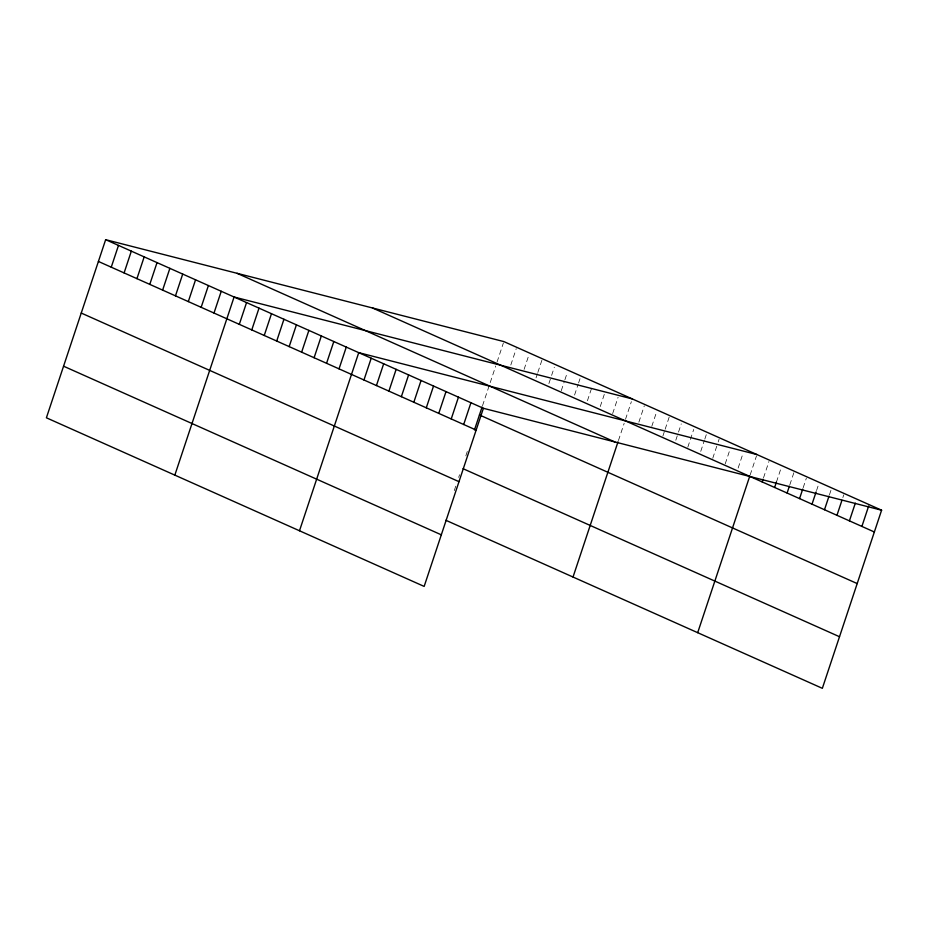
<?xml version="1.0" encoding="UTF-8"?>
<svg xmlns="http://www.w3.org/2000/svg" width="928" height="928" viewBox="0 0 928 928"><rect width="100%" height="100%" fill="white"/><g stroke="black" fill="none" stroke-linecap="round" stroke-linejoin="round"><path stroke-width="0.7" stroke-dasharray="4.64 3.48" d="M454.279 490.599L456.042 485.309M458.676 477.375L459.557 474.73M465.844 455.845L467.654 450.393M482.525 405.698L495.726 366.015M497.06 362.001L503.394 342.942M510.806 365.017L516.246 348.684M524.1 369.39L529.088 354.415M536.048 377.835L537.405 373.752M537.857 372.395L541.929 360.145M548.889 383.577L551.151 376.768M551.603 375.411L554.318 367.244M561.278 390.665L564.444 381.141M564.897 379.772L567.159 372.975M574.571 395.038L578.19 384.146M578.643 382.788L580.012 378.705M587.412 400.768L591.948 387.162M600.265 406.51L604.337 394.249M612.654 413.598L618.083 397.265M618.442 440.533L624.161 423.342M625.495 419.328L631.376 401.638M638.87 422.17L644.299 405.838M651.781 426.381L656.769 411.406M662.894 436.021L664.703 430.58M665.156 429.223L669.227 416.974M675.804 440.232L678.078 433.422M678.53 432.065L681.245 423.899M687.822 447.157L693.703 429.455M700.744 451.356L704.364 440.464M704.816 439.106L706.626 433.666M712.75 458.281L717.738 443.306M718.191 441.948L719.096 439.222M725.22 463.849L729.744 450.231M738.143 468.048L743.119 453.073M750.149 474.974L756.494 455.915M763.524 477.816L768.952 461.483M776.446 482.026L781.422 467.051M789.809 484.868L793.892 472.619M803.184 487.71L806.351 478.175M816.559 490.552L818.368 485.1M829.47 494.752L831.279 489.311M842.844 497.594L843.749 494.868"/><path stroke-width="1.39" d="M105.653 239.679L46.4 417.797L424.154 586.415L483.395 408.297L105.653 239.679L503.846 341.585L881.6 510.203L822.347 688.321L445.881 520.283M111.256 267.183L118.494 245.41M124.097 272.925L131.335 251.14M136.938 278.655L144.188 256.87M149.779 284.386L157.029 262.612M162.62 290.116L169.87 268.343M175.473 295.858L182.712 274.073M188.314 301.588L195.553 279.804M201.156 307.319L208.406 285.546M213.997 313.049L221.247 291.276M174.835 475.124L234.088 297.006L632.281 398.912M239.308 324.348L246.558 302.574M251.778 329.916L259.016 308.131M264.236 335.484L271.486 313.699M276.706 341.04L283.945 319.267M289.176 346.608L296.415 324.835M301.635 352.176L308.885 330.391M314.105 357.732L321.343 335.959M326.563 363.3L333.813 341.527M339.033 368.868L346.283 347.084M299.489 530.77L358.742 352.652L756.946 454.558M363.962 379.993L371.212 358.22M376.432 385.561L383.67 363.776M388.902 391.129L396.14 369.344M401.36 396.685L408.61 374.912M413.83 402.253L421.068 380.468M426.288 407.821L433.538 386.036M438.758 413.378L446.008 391.604M451.228 418.946L458.467 397.161M463.687 424.514L470.937 402.729M474.452 429.954L482.084 407.021M573.028 577.03L618.002 441.856M697.694 632.676L749.696 476.342M762.166 481.899L763.071 479.184M774.625 487.467L776.446 482.026M787.095 493.035L789.357 486.226M799.565 498.591L802.732 489.068M812.023 504.159L816.106 491.91M824.493 509.727L829.017 496.109M836.963 515.284L841.94 500.32M849.422 520.852L855.314 503.162M861.892 526.42L868.678 506.004M483.395 408.297L881.6 510.203M372.441 307.957L874.35 531.988M237.058 273.308L614.812 441.925M479.44 414.955L857.194 583.573M98.403 261.452L476.157 430.07M463.049 468.686L839.515 636.736M81.246 313.049L458.989 481.667M63.568 366.2L441.31 534.818"/></g></svg>
